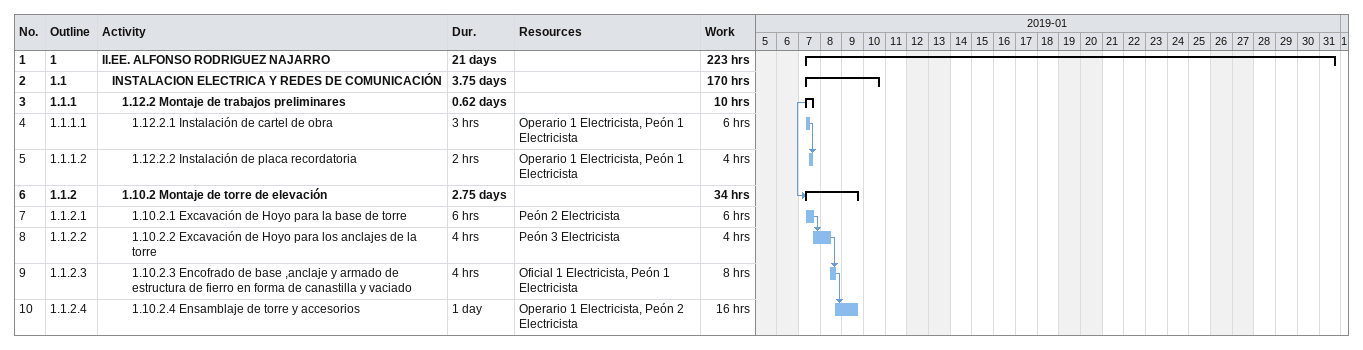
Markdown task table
| ID | WBS | Task | Duration | Start | Finish | Predecessors | Resources | Work (h) |
|---|---|---|---|---|---|---|---|---|
| 1 | 1 | **II.EE. ALFONSO RODRIGUEZ NAJARRO** | 21d | 2019-01-07 | 2019-01-31 |  |  | 223 |
| 2 | 1.1 | **INSTALACION ELECTRICA Y REDES DE COMUNICACIÓN** | 3.75d | 2019-01-07 | 2019-01-10 |  |  | 170 |
| 3 | 1.1.1 | **1.12.2 Montaje de trabajos preliminares** | 0.62d | 2019-01-07 | 2019-01-07 |  |  | 10 |
| 4 | 1.1.1.1 | 1.12.2.1 Instalación de cartel de obra | 3h | 2019-01-07 | 2019-01-07 |  | Operario 1 Electricista, Peón 1 Electricista | 6 |
| 5 | 1.1.1.2 | 1.12.2.2 Instalación de placa recordatoria | 2h | 2019-01-07 | 2019-01-07 | 4 | Operario 1 Electricista, Peón 1 Electricista | 4 |
| 6 | 1.1.2 | **1.10.2 Montaje de torre de elevación** | 2.75d | 2019-01-07 | 2019-01-09 | 3SS |  | 34 |
| 7 | 1.1.2.1 | 1.10.2.1 Excavación de Hoyo para la base de torre | 6h | 2019-01-07 | 2019-01-07 |  | Peón 2 Electricista | 6 |
| 8 | 1.1.2.2 | 1.10.2.2 Excavación de Hoyo para los anclajes de la torre | 4h | 2019-01-07 | 2019-01-08 | 7 | Peón 3 Electricista | 4 |
| 9 | 1.1.2.3 | 1.10.2.3 Encofrado de base ,anclaje y armado de estructura de fierro en forma de canastilla y vaciado | 4h | 2019-01-08 | 2019-01-08 | 8 | Oficial 1 Electricista, Peón 1 Electricista | 8 |
| 10 | 1.1.2.4 | 1.10.2.4 Ensamblaje de torre y accesorios | 1d | 2019-01-08 | 2019-01-09 | 9 | Operario 1 Electricista, Peón 2 Electricista | 16 |
